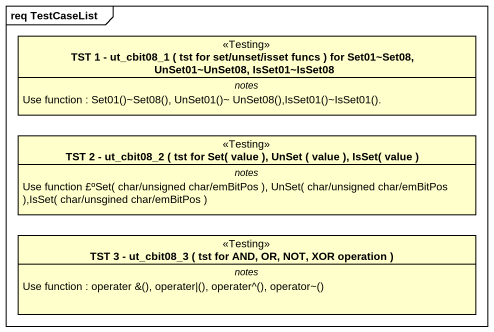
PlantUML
@startuml
mainframe req TestCaseList
hide circle
hide empty members
class "TST 1 - ut_cbit08_1 ( tst for set/unset/isset funcs ) for Set01~Set08, UnSet01~UnSet08, IsSet01~IsSet08" as TST_1_ut_cbit08_1_tst_for <<Testing>> {
  -- notes --
  {field} Use function : Set01()~Set08(), UnSet01()~ UnSet08(),IsSet01()~IsSet01().
}
class "TST 2 - ut_cbit08_2 ( tst for Set( value ), UnSet ( value ), IsSet( value )" as TST_2_ut_cbit08_2_tst_for <<Testing>> {
  -- notes --
  {field} Use function £ºSet( char/unsigned char/emBitPos ), UnSet( char/unsigned char/emBitPos ),IsSet( char/unsgined char/emBitPos )
}
class "TST 3 - ut_cbit08_3 ( tst for AND, OR, NOT, XOR operation )" as TST_3_ut_cbit08_3_tst_for <<Testing>> {
  -- notes --
  {field} Use function : operater &(), operater|(), operater^(), operator~()
}
@enduml
